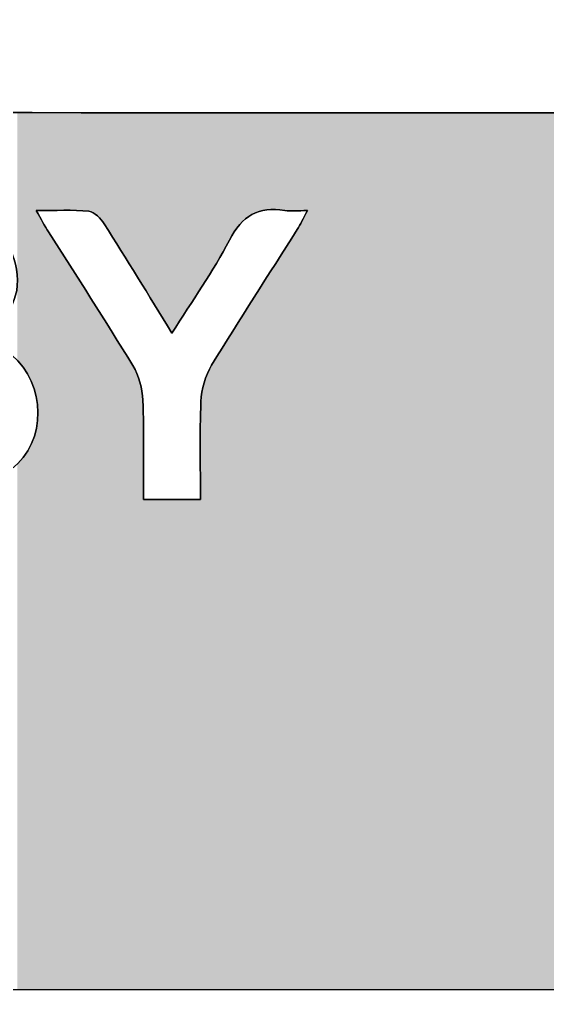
# Model space of a CAD drawing. Extents: x 0 to 338, y -185 to -55.
# Drawn here: x 312.18 to 317.4, y -76.93 to -67.35 of the extents above; entities that cross this region are included whole.
import ezdxf

# ---------------------------------------------------------------- set-up
doc = ezdxf.new("R2010")
doc.units = 0
doc.layers.add('CALQUE_1', color=7, linetype='CONTINUOUS')

# ---------------------------------------------------------------- blocks, each defined once
blk = doc.blocks.new('*U7')
at = {"layer": 'CALQUE_1', "color": 7}
for points in [[(312.1646, -70.7202), (312.1646, -68.2709), (312.203, -70.7651)], [(312.203, -70.7651), (312.1646, -68.2709), (312.203, -68.2709)], [(312.203, -70.7651), (312.203, -68.2709), (312.2198, -70.7849)], [(312.2198, -70.7849), (312.203, -68.2709), (312.2198, -68.2709)], [(312.2198, -70.7849), (312.2198, -68.2709), (312.2567, -70.8497)], [(312.2567, -70.8497), (312.2198, -68.2709), (312.2567, -68.2709)], [(312.2567, -70.8497), (312.2567, -68.2709), (312.3087, -70.9414)], [(312.3087, -70.9414), (312.2567, -68.2709), (312.3087, -68.2709)], [(312.3087, -70.9414), (312.3087, -68.2709), (312.3321, -71.0239)], [(312.3321, -71.0239), (312.3087, -68.2709), (312.3321, -68.2709)], [(312.3321, -71.0239), (312.3321, -68.2709), (312.3523, -71.0949)], [(312.3523, -71.0949), (312.3321, -68.2709), (312.3523, -68.2709)], [(312.3523, -69.2429), (312.3523, -68.2709), (312.3575, -69.2389)], [(312.3575, -69.2389), (312.3523, -68.2709), (312.3575, -68.2709)], [(312.3575, -69.2389), (312.3575, -68.2709), (312.3578, -69.2386)], [(312.3578, -69.2386), (312.3575, -68.2709), (312.3578, -68.2709)], [(312.3578, -69.2386), (312.3578, -68.2709), (312.3655, -69.2386)], [(312.3655, -69.2386), (312.3578, -68.2709), (312.3655, -68.2709)], [(312.3655, -69.2386), (312.3655, -68.2709), (312.3748, -69.2386)], [(312.3748, -69.2386), (312.3655, -68.2709), (312.3748, -68.2709)], [(312.3748, -69.2386), (312.3748, -68.2709), (312.3855, -69.2385)], [(312.3855, -69.2385), (312.3748, -68.2709), (312.3855, -68.2709)], [(312.3855, -69.2385), (312.3855, -68.2709), (312.4083, -69.2383)], [(312.4083, -69.2383), (312.3855, -68.2709), (312.4083, -68.2709)], [(312.4083, -69.2383), (312.4083, -68.2709), (312.4406, -69.2379)], [(312.4406, -69.2379), (312.4083, -68.2709), (312.4406, -68.271)], [(312.4406, -69.2379), (312.4406, -68.271), (312.4662, -69.2376)], [(312.4662, -69.2376), (312.4406, -68.271), (312.4662, -68.271)], [(312.4662, -69.2376), (312.4662, -68.271), (312.4694, -69.2375)], [(312.4694, -69.2375), (312.4662, -68.271), (312.4694, -68.271)], [(312.4694, -69.2375), (312.4694, -68.271), (312.4711, -69.2375)], [(312.4711, -69.2375), (312.4694, -68.271), (312.4711, -68.271)], [(312.4711, -69.2375), (312.4711, -68.271), (312.4737, -69.2375)], [(312.4737, -69.2375), (312.4711, -68.271), (312.4737, -68.271)], [(312.4737, -69.2375), (312.4737, -68.271), (312.4812, -69.2374)], [(312.4812, -69.2374), (312.4737, -68.271), (312.4812, -68.271)], [(312.4812, -69.2374), (312.4812, -68.271), (312.5303, -69.2371)], [(312.5303, -69.2371), (312.4812, -68.271), (312.5303, -68.271)], [(312.5303, -69.2371), (312.5303, -68.271), (312.6287, -69.2364)], [(312.6287, -69.2364), (312.5303, -68.271), (312.6287, -68.271)], [(312.6287, -69.2364), (312.6287, -68.271), (312.7177, -69.2358)], [(312.7177, -69.2358), (312.6287, -68.271), (312.7177, -68.271)], [(312.7177, -69.2358), (312.7177, -68.271), (312.833, -69.2412)], [(312.833, -69.2412), (312.7177, -68.271), (312.833, -68.271)], [(312.833, -69.2412), (312.833, -68.271), (312.8615, -69.2437)], [(312.8615, -69.2437), (312.833, -68.271), (312.8615, -68.271)], [(312.8615, -69.2437), (312.8615, -68.271), (312.8775, -69.2456)], [(312.8775, -69.2456), (312.8615, -68.271), (312.8775, -68.271)], [(312.8775, -69.2456), (312.8775, -68.271), (312.8972, -69.2515)], [(312.8972, -69.2515), (312.8775, -68.271), (312.8972, -68.271)], [(312.8972, -69.2515), (312.8972, -68.271), (312.974, -69.3085)], [(312.974, -69.3085), (312.8972, -68.271), (312.974, -68.271)], [(312.974, -69.3085), (312.974, -68.271), (313.0065, -69.3473)], [(313.0065, -69.3473), (312.974, -68.271), (313.0065, -68.271)], [(313.0065, -69.3473), (313.0065, -68.271), (313.0202, -69.3668)], [(313.0202, -69.3668), (313.0065, -68.271), (313.0202, -68.271)], [(313.0202, -69.3668), (313.0202, -68.271), (313.022, -69.3698)], [(313.022, -69.3698), (313.0202, -68.271), (313.022, -68.271)], [(313.022, -69.3698), (313.022, -68.271), (313.0265, -69.3768)], [(313.0265, -69.3768), (313.022, -68.271), (313.0265, -68.271)], [(313.0265, -69.3768), (313.0265, -68.271), (313.0459, -69.4073)], [(313.0459, -69.4073), (313.0265, -68.271), (313.0459, -68.2711)], [(313.0459, -69.4073), (313.0459, -68.2711), (313.0846, -69.4684)], [(313.0846, -69.4684), (313.0459, -68.2711), (313.0846, -68.2711)], [(313.0846, -69.4684), (313.0846, -68.2711), (313.2159, -69.6791)], [(313.2159, -69.6791), (313.0846, -68.2711), (313.2159, -68.2711)], [(313.2159, -69.6791), (313.2159, -68.2711), (313.2638, -69.756)], [(313.2638, -69.756), (313.2159, -68.2711), (313.2638, -68.2711)], [(313.2638, -69.756), (313.2638, -68.2711), (313.2877, -69.7943)], [(313.2877, -69.7943), (313.2638, -68.2711), (313.2877, -68.2711)], [(313.2877, -69.7943), (313.2877, -68.2711), (313.2996, -69.8134)], [(313.2996, -69.8134), (313.2877, -68.2711), (313.2996, -68.2711)], [(313.2996, -69.8134), (313.2996, -68.2711), (313.3065, -69.8246)], [(313.3065, -69.8246), (313.2996, -68.2711), (313.3065, -68.2711)], [(313.3065, -69.8246), (313.3065, -68.2711), (313.3264, -69.8564)], [(313.3264, -69.8564), (313.3065, -68.2711), (313.3264, -68.2711)], [(313.3264, -69.8564), (313.3264, -68.2711), (313.384, -69.9488)], [(313.384, -69.9488), (313.3264, -68.2711), (313.384, -68.2711)], [(313.384, -69.9488), (313.384, -68.2711), (313.3937, -69.9645)], [(313.3937, -69.9645), (313.384, -68.2711), (313.3937, -68.2711)], [(313.3937, -69.9645), (313.3937, -68.2711), (313.3991, -69.9732)], [(313.3991, -69.9732), (313.3937, -68.2711), (313.3991, -68.2711)], [(313.3991, -69.9732), (313.3991, -68.2711), (313.4031, -69.9797)], [(313.4031, -69.9797), (313.3991, -68.2711), (313.4031, -68.2711)], [(313.4031, -69.9797), (313.4031, -68.2711), (313.4043, -69.9817)], [(313.4043, -69.9817), (313.4031, -68.2711), (313.4043, -68.2711)], [(313.4043, -69.9817), (313.4043, -68.2711), (313.4064, -69.985)], [(313.4064, -69.985), (313.4043, -68.2711), (313.4064, -68.2711)], [(313.4064, -69.985), (313.4064, -68.2711), (313.4087, -69.9889)], [(313.4087, -69.9889), (313.4064, -68.2711), (313.4087, -68.2711)], [(313.4087, -69.9889), (313.4087, -68.2711), (313.5514, -70.2203)], [(313.5514, -70.2203), (313.4087, -68.2711), (313.5514, -68.2711)], [(313.5514, -70.2203), (313.5514, -68.2711), (313.6319, -70.3509)], [(313.6319, -70.3509), (313.5514, -68.2711), (313.6319, -68.2711)], [(313.6319, -70.3509), (313.6319, -68.2711), (313.6727, -70.417)], [(313.6727, -70.417), (313.6319, -68.2711), (313.6727, -68.2712)], [(313.6727, -70.417), (313.6727, -68.2712), (313.6825, -70.431)], [(313.6825, -70.431), (313.6727, -68.2712), (313.6825, -68.2712)], [(313.6825, -70.431), (313.6825, -68.2712), (313.6931, -70.4461)], [(313.6931, -70.4461), (313.6825, -68.2712), (313.6931, -68.2712)], [(313.6931, -70.4461), (313.6931, -68.2712), (313.7107, -70.4181)], [(313.7107, -70.4181), (313.6931, -68.2712), (313.7107, -68.2712)], [(313.7107, -70.4181), (313.7107, -68.2712), (313.9388, -70.0653)], [(313.9388, -70.0653), (313.7107, -68.2712), (313.9388, -68.2712)], [(313.9388, -70.0653), (313.9388, -68.2712), (313.9709, -70.0156)], [(313.9709, -70.0156), (313.9388, -68.2712), (313.9709, -68.2712)], [(313.9709, -70.0156), (313.9709, -68.2712), (313.9712, -70.0151)], [(313.9712, -70.0151), (313.9709, -68.2712), (313.9712, -68.2712)], [(313.9712, -70.0151), (313.9712, -68.2712), (313.9727, -70.0128)], [(313.9727, -70.0128), (313.9712, -68.2712), (313.9727, -68.2712)], [(313.9727, -70.0128), (313.9727, -68.2712), (313.9733, -70.0118)], [(313.9733, -70.0118), (313.9727, -68.2712), (313.9733, -68.2712)], [(313.9733, -70.0118), (313.9733, -68.2712), (313.9739, -70.0109)], [(313.9739, -70.0109), (313.9733, -68.2712), (313.9739, -68.2712)], [(313.9739, -70.0109), (313.9739, -68.2712), (313.9779, -70.0047)], [(313.9779, -70.0047), (313.9739, -68.2712), (313.9779, -68.2712)], [(313.9779, -70.0047), (313.9779, -68.2712), (313.9812, -69.9996)], [(313.9812, -69.9996), (313.9779, -68.2712), (313.9812, -68.2712)], [(313.9812, -69.9996), (313.9812, -68.2712), (313.9902, -69.9857)], [(313.9902, -69.9857), (313.9812, -68.2712), (313.9902, -68.2712)], [(313.9902, -69.9857), (313.9902, -68.2712), (313.9949, -69.9778)], [(313.9949, -69.9778), (313.9902, -68.2712), (313.9949, -68.2712)], [(313.9949, -69.9778), (313.9949, -68.2712), (314.0512, -69.8832)], [(314.0512, -69.8832), (313.9949, -68.2712), (314.0512, -68.2712)], [(314.0512, -69.8832), (314.0512, -68.2712), (314.071, -69.85)], [(314.071, -69.85), (314.0512, -68.2712), (314.071, -68.2712)], [(314.071, -69.85), (314.071, -68.2712), (314.0817, -69.8319)], [(314.0817, -69.8319), (314.071, -68.2712), (314.0817, -68.2712)], [(314.0817, -69.8319), (314.0817, -68.2712), (314.0864, -69.8242)], [(314.0864, -69.8242), (314.0817, -68.2712), (314.0864, -68.2712)], [(314.0864, -69.8242), (314.0864, -68.2712), (314.0984, -69.8039)], [(314.0984, -69.8039), (314.0864, -68.2712), (314.0984, -68.2712)], [(314.0984, -69.8039), (314.0984, -68.2712), (314.1226, -69.7634)], [(314.1226, -69.7634), (314.0984, -68.2712), (314.1226, -68.2712)], [(314.1226, -69.7634), (314.1226, -68.2712), (314.2439, -69.5595)], [(314.2439, -69.5595), (314.1226, -68.2712), (314.2439, -68.2712)], [(314.2439, -69.5595), (314.2439, -68.2712), (314.2695, -69.5111)], [(314.2695, -69.5111), (314.2439, -68.2712), (314.2695, -68.2712)], [(314.2695, -69.5111), (314.2695, -68.2712), (314.2923, -69.4717)], [(314.2923, -69.4717), (314.2695, -68.2712), (314.2923, -68.2712)], [(314.2923, -69.4717), (314.2923, -68.2712), (314.3181, -69.4342)], [(314.3181, -69.4342), (314.2923, -68.2712), (314.3181, -68.2713)], [(314.3181, -69.4342), (314.3181, -68.2713), (314.3405, -69.4018)], [(314.3405, -69.4018), (314.3181, -68.2713), (314.3405, -68.2713)], [(314.3405, -69.4018), (314.3405, -68.2713), (314.3927, -69.3436)], [(314.3927, -69.3436), (314.3405, -68.2713), (314.3927, -68.2713)], [(314.3927, -69.3436), (314.3927, -68.2713), (314.4497, -69.2972)], [(314.4497, -69.2972), (314.3927, -68.2713), (314.4497, -68.2713)], [(314.4497, -69.2972), (314.4497, -68.2713), (314.512, -69.2624)], [(314.512, -69.2624), (314.4497, -68.2713), (314.512, -68.2713)], [(314.512, -69.2624), (314.512, -68.2713), (314.5801, -69.2393)], [(314.5801, -69.2393), (314.512, -68.2713), (314.5801, -68.2713)], [(314.5801, -69.2393), (314.5801, -68.2713), (314.6546, -69.2279)], [(314.6546, -69.2279), (314.5801, -68.2713), (314.6546, -68.2713)], [(314.6546, -69.2279), (314.6546, -68.2713), (314.7166, -69.2281)], [(314.7166, -69.2281), (314.6546, -68.2713), (314.7166, -68.2713)], [(314.7166, -69.2281), (314.7166, -68.2713), (314.7362, -69.2281)], [(314.7362, -69.2281), (314.7166, -68.2713), (314.7362, -68.2713)], [(314.7362, -69.2281), (314.7362, -68.2713), (314.7798, -69.2325)], [(314.7798, -69.2325), (314.7362, -68.2713), (314.7798, -68.2713)], [(314.7798, -69.2325), (314.7798, -68.2713), (314.8023, -69.2359)], [(314.8023, -69.2359), (314.7798, -68.2713), (314.8023, -68.2713)], [(314.8023, -69.2359), (314.8023, -68.2713), (314.8113, -69.2373)], [(314.8113, -69.2373), (314.8023, -68.2713), (314.8113, -68.2713)], [(314.8113, -69.2373), (314.8113, -68.2713), (314.8333, -69.2399)], [(314.8333, -69.2399), (314.8113, -68.2713), (314.8333, -68.2713)], [(314.8333, -69.2399), (314.8333, -68.2713), (314.8794, -69.2416)], [(314.8794, -69.2416), (314.8333, -68.2713), (314.8794, -68.2713)], [(314.8794, -69.2416), (314.8794, -68.2713), (314.9161, -69.2406)], [(314.9161, -69.2406), (314.8794, -68.2713), (314.9161, -68.2713)], [(314.9161, -69.2406), (314.9161, -68.2713), (314.9286, -69.2403)], [(314.9286, -69.2403), (314.9161, -68.2713), (314.9286, -68.2714)], [(314.9286, -69.2403), (314.9286, -68.2714), (314.9307, -69.2402)], [(314.9307, -69.2402), (314.9286, -68.2714), (314.9307, -68.2714)], [(314.9307, -69.2402), (314.9307, -68.2714), (314.9336, -69.2401)], [(314.9336, -69.2401), (314.9307, -68.2714), (314.9336, -68.2714)], [(314.9336, -69.2401), (314.9336, -68.2714), (314.9392, -69.24)], [(314.9392, -69.24), (314.9336, -68.2714), (314.9392, -68.2714)], [(314.9392, -69.24), (314.9392, -68.2714), (314.9501, -69.2397)], [(314.9501, -69.2397), (314.9392, -68.2714), (314.9501, -68.2714)], [(314.9501, -69.2397), (314.9501, -68.2714), (314.9875, -69.2387)], [(314.9875, -69.2387), (314.9501, -68.2714), (314.9875, -68.2714)], [(314.9875, -69.2387), (314.9875, -68.2714), (314.9947, -69.2386)], [(314.9947, -69.2386), (314.9875, -68.2714), (314.9947, -68.2714)], [(314.9947, -69.2386), (314.9947, -68.2714), (315.0194, -69.2382)], [(315.0194, -69.2382), (314.9947, -68.2714), (315.0194, -68.2714)], [(315.0194, -69.2382), (315.0194, -68.2714), (315.0208, -69.2389)], [(315.0208, -69.2389), (315.0194, -68.2714), (315.0208, -68.2714)], [(315.0208, -69.2389), (315.0208, -68.2714), (315.0281, -69.2428)], [(315.0281, -69.2428), (315.0208, -68.2714), (315.0281, -68.2714)], [(315.0281, -76.9312), (315.0281, -68.2714), (319.8246, -76.9312)], [(319.8246, -76.9312), (315.0281, -68.2714), (319.8246, -68.2721)], [(312.3523, -71.0949), (312.3523, -69.2429), (312.3575, -71.1134)], [(312.3575, -71.1134), (312.3523, -69.2429), (312.3575, -69.2521)], [(312.3575, -71.1134), (312.3575, -69.2521), (312.3578, -71.1207)], [(312.3578, -71.1207), (312.3575, -69.2521), (312.3578, -69.2526)], [(312.3578, -71.1207), (312.3578, -69.2526), (312.3655, -71.2913)], [(312.3655, -71.2913), (312.3578, -69.2526), (312.3655, -69.2662)], [(312.3655, -76.9312), (312.3655, -69.2662), (312.3748, -76.9312)], [(312.3748, -76.9312), (312.3655, -69.2662), (312.3748, -69.2826)], [(315.0194, -76.9312), (314.9947, -69.3067), (315.0194, -69.2592)], [(315.0208, -76.9312), (315.0194, -69.2592), (315.0208, -69.2564)], [(315.0194, -76.9312), (315.0194, -69.2592), (315.0208, -76.9312)], [(315.0281, -76.9312), (315.0208, -69.2564), (315.0281, -69.2428)], [(315.0208, -76.9312), (315.0208, -69.2564), (315.0281, -76.9312)], [(312.3748, -76.9312), (312.3748, -69.2826), (312.3855, -76.9312)], [(312.3855, -76.9312), (312.3748, -69.2826), (312.3855, -69.3015)], [(312.3855, -76.9312), (312.3855, -69.3015), (312.4083, -76.9312)], [(312.4083, -76.9312), (312.3855, -69.3015), (312.4083, -69.3416)], [(312.4083, -76.9312), (312.4083, -69.3416), (312.4406, -76.9312)], [(312.4406, -76.9312), (312.4083, -69.3416), (312.4406, -69.3985)], [(314.9875, -76.9312), (314.9501, -69.391), (314.9875, -69.3203)], [(314.9947, -76.9312), (314.9875, -69.3203), (314.9947, -69.3067)], [(314.9875, -76.9312), (314.9875, -69.3203), (314.9947, -76.9312)], [(314.9947, -76.9312), (314.9947, -69.3067), (315.0194, -76.9312)], [(312.4406, -76.9312), (312.4406, -69.3985), (312.4662, -76.9312)], [(312.4662, -76.9312), (312.4406, -69.3985), (312.4662, -69.441)], [(312.4662, -76.9312), (312.4662, -69.441), (312.4694, -76.9312)], [(312.4694, -76.9312), (312.4662, -69.441), (312.4694, -69.4462)], [(312.4694, -76.9312), (312.4694, -69.4462), (312.4711, -76.9312)], [(312.4711, -76.9312), (312.4694, -69.4462), (312.4711, -69.4488)], [(312.4711, -76.9312), (312.4711, -69.4488), (312.4737, -76.9312)], [(312.4737, -76.9312), (312.4711, -69.4488), (312.4737, -69.4529)], [(312.4737, -76.9312), (312.4737, -69.4529), (312.4812, -76.9312)], [(312.4812, -76.9312), (312.4737, -69.4529), (312.4812, -69.4648)], [(314.9161, -76.9312), (314.8794, -69.5042), (314.9161, -69.4466)], [(314.9286, -76.9312), (314.9161, -69.4466), (314.9286, -69.427)], [(314.9161, -76.9312), (314.9161, -69.4466), (314.9286, -76.9312)], [(314.9307, -76.9312), (314.9286, -69.427), (314.9307, -69.4236)], [(314.9286, -76.9312), (314.9286, -69.427), (314.9307, -76.9312)], [(314.9336, -76.9312), (314.9307, -69.4236), (314.9336, -69.419)], [(314.9307, -76.9312), (314.9307, -69.4236), (314.9336, -76.9312)], [(314.9392, -76.9312), (314.9336, -69.419), (314.9392, -69.4098)], [(314.9336, -76.9312), (314.9336, -69.419), (314.9392, -76.9312)], [(314.9501, -76.9312), (314.9392, -69.4098), (314.9501, -69.391)], [(314.9392, -76.9312), (314.9392, -69.4098), (314.9501, -76.9312)], [(314.9501, -76.9312), (314.9501, -69.391), (314.9875, -76.9312)], [(312.4812, -76.9312), (312.4812, -69.4648), (312.5303, -76.9312)], [(312.5303, -76.9312), (312.4812, -69.4648), (312.5303, -69.542)], [(312.5303, -76.9312), (312.5303, -69.542), (312.6287, -76.9312)], [(312.6287, -76.9312), (312.5303, -69.542), (312.6287, -69.6963)], [(314.8794, -76.9312), (314.8333, -69.5765), (314.8794, -69.5042)], [(314.8794, -76.9312), (314.8794, -69.5042), (314.9161, -76.9312)], [(314.8023, -76.9312), (314.7798, -69.6605), (314.8023, -69.6251)], [(314.8113, -76.9312), (314.8023, -69.6251), (314.8113, -69.6111)], [(314.8023, -76.9312), (314.8023, -69.6251), (314.8113, -76.9312)], [(314.8333, -76.9312), (314.8113, -69.6111), (314.8333, -69.5765)], [(314.8113, -76.9312), (314.8113, -69.6111), (314.8333, -76.9312)], [(314.8333, -76.9312), (314.8333, -69.5765), (314.8794, -76.9312)], [(312.6287, -76.9312), (312.6287, -69.6963), (312.7177, -76.9312)], [(312.7177, -76.9312), (312.6287, -69.6963), (312.7177, -69.8361)], [(314.7362, -76.9312), (314.7166, -69.7595), (314.7362, -69.7289)], [(314.7798, -76.9312), (314.7362, -69.7289), (314.7798, -69.6605)], [(314.7362, -76.9312), (314.7362, -69.7289), (314.7798, -76.9312)], [(314.7798, -76.9312), (314.7798, -69.6605), (314.8023, -76.9312)], [(312.7177, -76.9312), (312.7177, -69.8361), (312.833, -76.9312)], [(312.833, -76.9312), (312.7177, -69.8361), (312.833, -70.017)], [(314.7166, -76.9312), (314.6546, -69.857), (314.7166, -69.7595)], [(314.7166, -76.9312), (314.7166, -69.7595), (314.7362, -76.9312)], [(314.6546, -76.9312), (314.5801, -69.9741), (314.6546, -69.857)], [(314.6546, -76.9312), (314.6546, -69.857), (314.7166, -76.9312)], [(312.833, -76.9312), (312.833, -70.017), (312.8615, -76.9312)], [(312.8615, -76.9312), (312.833, -70.017), (312.8615, -70.0617)], [(314.5801, -76.9312), (314.512, -70.0811), (314.5801, -69.9741)], [(314.5801, -76.9312), (314.5801, -69.9741), (314.6546, -76.9312)], [(312.8615, -76.9312), (312.8615, -70.0617), (312.8775, -76.9312)], [(312.8775, -76.9312), (312.8615, -70.0617), (312.8775, -70.0868)], [(312.8775, -76.9312), (312.8775, -70.0868), (312.8972, -76.9312)], [(312.8972, -76.9312), (312.8775, -70.0868), (312.8972, -70.1177)], [(312.8972, -76.9312), (312.8972, -70.1177), (312.974, -76.9312)], [(312.974, -76.9312), (312.8972, -70.1177), (312.974, -70.2383)], [(314.512, -76.9312), (314.4497, -70.1789), (314.512, -70.0811)], [(314.512, -76.9312), (314.512, -70.0811), (314.5801, -76.9312)], [(314.4497, -76.9312), (314.3927, -70.2685), (314.4497, -70.1789)], [(314.4497, -76.9312), (314.4497, -70.1789), (314.512, -76.9312)], [(312.974, -76.9312), (312.974, -70.2383), (313.0065, -76.9312)], [(313.0065, -76.9312), (312.974, -70.2383), (313.0065, -70.2894)], [(313.0065, -76.9312), (313.0065, -70.2894), (313.0202, -76.9312)], [(313.0202, -76.9312), (313.0065, -70.2894), (313.0202, -70.3107)], [(313.0202, -76.9312), (313.0202, -70.3107), (313.022, -76.9312)], [(313.022, -76.9312), (313.0202, -70.3107), (313.022, -70.3137)], [(313.022, -76.9312), (313.022, -70.3137), (313.0265, -76.9312)], [(313.0265, -76.9312), (313.022, -70.3137), (313.0265, -70.3208)], [(313.0265, -76.9312), (313.0265, -70.3208), (313.0459, -76.9312)], [(313.0459, -76.9312), (313.0265, -70.3208), (313.0459, -70.3519)], [(314.3927, -76.9312), (314.3405, -70.3506), (314.3927, -70.2685)], [(314.3927, -76.9312), (314.3927, -70.2685), (314.4497, -76.9312)], [(313.0459, -76.9312), (313.0459, -70.3519), (313.0846, -76.9312)], [(313.0846, -76.9312), (313.0459, -70.3519), (313.0846, -70.4138)], [(313.0846, -76.9312), (313.0846, -70.4138), (313.2159, -76.9312)], [(313.2159, -76.9312), (313.0846, -70.4138), (313.2159, -70.6241)], [(314.3181, -76.9312), (314.2923, -70.4274), (314.3181, -70.3857)], [(314.3405, -76.9312), (314.3181, -70.3857), (314.3405, -70.3506)], [(314.3181, -76.9312), (314.3181, -70.3857), (314.3405, -76.9312)], [(314.3405, -76.9312), (314.3405, -70.3506), (314.3927, -76.9312)], [(314.2439, -76.9312), (314.1226, -70.701), (314.2439, -70.5053)], [(314.2695, -76.9312), (314.2439, -70.5053), (314.2695, -70.4641)], [(314.2439, -76.9312), (314.2439, -70.5053), (314.2695, -76.9312)], [(314.2923, -76.9312), (314.2695, -70.4641), (314.2923, -70.4274)], [(314.2695, -76.9312), (314.2695, -70.4641), (314.2923, -76.9312)], [(314.2923, -76.9312), (314.2923, -70.4274), (314.3181, -76.9312)], [(313.2159, -76.9312), (313.2159, -70.6241), (313.2638, -76.9312)], [(313.2638, -76.9312), (313.2159, -70.6241), (313.2638, -70.702)], [(313.2638, -76.9312), (313.2638, -70.702), (313.2877, -76.9312)], [(313.2877, -76.9312), (313.2638, -70.702), (313.2877, -70.7411)], [(314.1226, -76.9312), (314.0984, -70.7406), (314.1226, -70.701)], [(314.1226, -76.9312), (314.1226, -70.701), (314.2439, -76.9312)], [(313.2877, -76.9312), (313.2877, -70.7411), (313.2996, -76.9312)], [(313.2996, -76.9312), (313.2877, -70.7411), (313.2996, -70.7606)], [(313.2996, -76.9312), (313.2996, -70.7606), (313.3065, -76.9312)], [(313.3065, -76.9312), (313.2996, -70.7606), (313.3065, -70.772)], [(313.3065, -76.9312), (313.3065, -70.772), (313.3264, -76.9312)], [(313.3264, -76.9312), (313.3065, -70.772), (313.3264, -70.8079)], [(314.071, -76.9312), (314.0512, -70.8259), (314.071, -70.7868)], [(314.0817, -76.9312), (314.071, -70.7868), (314.0817, -70.7681)], [(314.071, -76.9312), (314.071, -70.7868), (314.0817, -76.9312)], [(314.0864, -76.9312), (314.0817, -70.7681), (314.0864, -70.7604)], [(314.0817, -76.9312), (314.0817, -70.7681), (314.0864, -76.9312)], [(314.0984, -76.9312), (314.0864, -70.7604), (314.0984, -70.7406)], [(314.0864, -76.9312), (314.0864, -70.7604), (314.0984, -76.9312)], [(314.0984, -76.9312), (314.0984, -70.7406), (314.1226, -76.9312)], [(313.3264, -76.9312), (313.3264, -70.8079), (313.384, -76.9312)], [(313.384, -76.9312), (313.3264, -70.8079), (313.384, -70.967)], [(314.0512, -76.9312), (313.9949, -70.9965), (314.0512, -70.8259)], [(314.0512, -76.9312), (314.0512, -70.8259), (314.071, -76.9312)], [(313.384, -76.9312), (313.384, -70.967), (313.3937, -76.9312)], [(313.3937, -76.9312), (313.384, -70.967), (313.3937, -71.0207)], [(313.3937, -76.9312), (313.3937, -71.0207), (313.3991, -76.9312)], [(313.3991, -76.9312), (313.3937, -71.0207), (313.3991, -71.0505)], [(313.3991, -76.9312), (313.3991, -71.0505), (313.4031, -76.9312)], [(313.4031, -76.9312), (313.3991, -71.0505), (313.4031, -71.0918)], [(313.9812, -76.9312), (313.9779, -71.1326), (313.9812, -71.0846)], [(313.9902, -76.9312), (313.9812, -71.0846), (313.9902, -71.0267)], [(313.9812, -76.9312), (313.9812, -71.0846), (313.9902, -76.9312)], [(313.9949, -76.9312), (313.9902, -71.0267), (313.9949, -70.9965)], [(313.9902, -76.9312), (313.9902, -71.0267), (313.9949, -76.9312)], [(313.9949, -76.9312), (313.9949, -70.9965), (314.0512, -76.9312)], [(313.4031, -76.9312), (313.4031, -71.0918), (313.4043, -76.9312)], [(313.4043, -76.9312), (313.4031, -71.0918), (313.4043, -71.1147)], [(313.4043, -76.9312), (313.4043, -71.1147), (313.4064, -76.9312)], [(313.4064, -76.9312), (313.4043, -71.1147), (313.4064, -71.1715)], [(313.4064, -76.9312), (313.4064, -71.1715), (313.4087, -76.9312)], [(313.4087, -76.9312), (313.4064, -71.1715), (313.4087, -72.0916)], [(313.9779, -76.9312), (313.9739, -71.2439), (313.9779, -71.1326)], [(313.9779, -76.9312), (313.9779, -71.1326), (313.9812, -76.9312)], [(313.9739, -76.9312), (313.9733, -71.3293), (313.9739, -71.2439)], [(313.9739, -76.9312), (313.9739, -71.2439), (313.9779, -76.9312)], [(312.3523, -76.9312), (312.3321, -71.4656), (312.3523, -71.3604)], [(312.3575, -76.9312), (312.3523, -71.3604), (312.3575, -71.3332)], [(312.3523, -76.9312), (312.3523, -71.3604), (312.3575, -76.9312)], [(312.3578, -76.9312), (312.3575, -71.3332), (312.3578, -71.3314)], [(312.3575, -76.9312), (312.3575, -71.3332), (312.3578, -76.9312)], [(312.3655, -76.9312), (312.3578, -71.3314), (312.3655, -71.2913)], [(312.3578, -76.9312), (312.3578, -71.3314), (312.3655, -76.9312)], [(313.9733, -72.0372), (313.9727, -71.4195), (313.9733, -71.3293)], [(313.9733, -76.9312), (313.9733, -71.3293), (313.9739, -76.9312)], [(312.3321, -76.9312), (312.3087, -71.5155), (312.3321, -71.4656)], [(312.3321, -76.9312), (312.3321, -71.4656), (312.3523, -76.9312)], [(313.9727, -71.9215), (313.9712, -71.6421), (313.9727, -71.4195)], [(313.9727, -71.9215), (313.9727, -71.4195), (313.9733, -72.0372)], [(312.3087, -76.9312), (312.2567, -71.6265), (312.3087, -71.5155)], [(312.3087, -76.9312), (312.3087, -71.5155), (312.3321, -76.9312)], [(312.2567, -76.9312), (312.2198, -71.6762), (312.2567, -71.6265)], [(312.2567, -76.9312), (312.2567, -71.6265), (312.3087, -76.9312)], [(313.9712, -71.7356), (313.9709, -71.693), (313.9712, -71.6421)], [(313.9712, -71.7356), (313.9712, -71.6421), (313.9727, -71.9215)], [(312.203, -76.9312), (312.1646, -71.738), (312.203, -71.699)], [(312.1646, -76.9312), (312.1646, -71.738), (312.203, -76.9312)], [(312.2198, -76.9312), (312.203, -71.699), (312.2198, -71.6762)], [(312.203, -76.9312), (312.203, -71.699), (312.2198, -76.9312)], [(312.2198, -76.9312), (312.2198, -71.6762), (312.2567, -76.9312)], [(313.9733, -76.9312), (313.9727, -72.0529), (313.9733, -72.0372)], [(313.4087, -76.9312), (313.4087, -72.0916), (313.5514, -76.9312)], [(313.5514, -76.9312), (313.4087, -72.0916), (313.5514, -72.0916)], [(313.5514, -76.9312), (313.5514, -72.0916), (313.6319, -76.9312)], [(313.6319, -76.9312), (313.5514, -72.0916), (313.6319, -72.0916)], [(313.6319, -76.9312), (313.6319, -72.0916), (313.6727, -76.9312)], [(313.6727, -76.9312), (313.6319, -72.0916), (313.6727, -72.0916)], [(313.6727, -76.9312), (313.6727, -72.0916), (313.6825, -76.9312)], [(313.6825, -76.9312), (313.6727, -72.0916), (313.6825, -72.0916)], [(313.6825, -76.9312), (313.6825, -72.0916), (313.6931, -76.9312)], [(313.6931, -76.9312), (313.6825, -72.0916), (313.6931, -72.0916)], [(313.6931, -76.9312), (313.6931, -72.0916), (313.7107, -76.9312)], [(313.7107, -76.9312), (313.6931, -72.0916), (313.7107, -72.0916)], [(313.7107, -76.9312), (313.7107, -72.0916), (313.9388, -76.9312)], [(313.9388, -76.9312), (313.7107, -72.0916), (313.9388, -72.0916)], [(313.9388, -76.9312), (313.9388, -72.0916), (313.9709, -76.9312)], [(313.9709, -76.9312), (313.9388, -72.0916), (313.9709, -72.0916)], [(313.9709, -76.9312), (313.9709, -72.0916), (313.9712, -76.9312)], [(313.9712, -76.9312), (313.9709, -72.0916), (313.9712, -72.0916)], [(313.9727, -76.9312), (313.9712, -72.0916), (313.9727, -72.0529)], [(313.9712, -76.9312), (313.9712, -72.0916), (313.9727, -76.9312)], [(313.9727, -76.9312), (313.9727, -72.0529), (313.9733, -76.9312)]]:
    blk.add_solid(points, dxfattribs=at)
blk = doc.blocks.new('BLOCK_4')
at = {"layer": 'CALQUE_1'}
for points, knots in [([(337.7377, -68.2852), (337.6439, -68.2813), (337.5501, -68.2739), (337.4564, -68.2739), (327.1399, -68.2735), (316.8235, -68.2743), (306.5071, -68.2689), (306.3157, -68.2688), (306.2117, -68.333), (306.1045, -68.4837), (304.9421, -70.1185), (303.3681, -71.1357), (301.3814, -71.3847), (298.5954, -71.7339), (296.3477, -70.7326), (294.6796, -68.4649), (294.5784, -68.3273), (294.4835, -68.2617), (294.3107, -68.2697), (293.9569, -68.286), (293.6021, -68.2813), (293.2477, -68.2852), (293.2477, -63.7536), (293.2477, -59.222), (293.2477, -54.6883), (308.0777, -54.6883), (322.9077, -54.6883), (337.7377, -54.6883), (337.7377, -59.222), (337.7377, -63.7536), (337.7377, -68.2852)], [0, 0, 0, 0, 1, 1, 1, 2, 2, 2, 3, 3, 3, 4, 4, 4, 5, 5, 5, 6, 6, 6, 7, 7, 7, 8, 8, 8, 9, 9, 9, 10, 10, 10, 10]), ([(337.7377, -68.2852), (337.7377, -71.1672), (337.7377, -74.0492), (337.7377, -76.9312), (322.9077, -76.9312), (308.0777, -76.9312), (293.2477, -76.9312), (293.2477, -74.0492), (293.2477, -71.1672), (293.2477, -68.2852), (293.6021, -68.2813), (293.9569, -68.286), (294.3107, -68.2697), (294.4835, -68.2617), (294.5784, -68.3273), (294.6796, -68.4649), (296.3477, -70.7326), (298.5954, -71.7339), (301.3814, -71.3847), (303.3681, -71.1357), (304.9421, -70.1185), (306.1045, -68.4837), (306.2117, -68.333), (306.3157, -68.2688), (306.5071, -68.2689), (316.8235, -68.2743), (327.1399, -68.2735), (337.4564, -68.2739), (337.5501, -68.2739), (337.6439, -68.2813), (337.7377, -68.2852)], [0, 0, 0, 0, 1, 1, 1, 2, 2, 2, 3, 3, 3, 4, 4, 4, 5, 5, 5, 6, 6, 6, 7, 7, 7, 8, 8, 8, 9, 9, 9, 10, 10, 10, 10]), ([(311.8018, -70.4695), (312.0578, -70.315), (312.2045, -70.121), (312.1557, -69.8184), (312.1111, -69.5413), (311.9328, -69.3813), (311.6898, -69.2963), (311.2052, -69.1266), (310.7093, -69.2183), (310.2151, -69.2264), (310.2151, -70.1984), (310.2151, -71.135), (310.2151, -72.0809), (310.2791, -72.0868), (310.3283, -72.0962), (310.3773, -72.095), (310.7531, -72.0859), (311.1326, -72.103), (311.5032, -72.0534), (311.7137, -72.0253), (311.937, -71.9225), (312.1064, -71.7911), (312.4604, -71.5165), (312.4479, -70.9495), (312.1077, -70.6666), (312.0198, -70.5935), (311.9147, -70.5412), (311.8018, -70.4695)], [0, 0, 0, 0, 1, 1, 1, 2, 2, 2, 3, 3, 3, 4, 4, 4, 5, 5, 5, 6, 6, 6, 7, 7, 7, 8, 8, 8, 9, 9, 9, 9]), ([(311.8018, -70.4695), (311.9147, -70.5412), (312.0198, -70.5935), (312.1077, -70.6666), (312.4479, -70.9495), (312.4604, -71.5165), (312.1064, -71.7911), (311.937, -71.9225), (311.7137, -72.0253), (311.5032, -72.0534), (311.1326, -72.103), (310.7531, -72.0859), (310.3773, -72.095), (310.3283, -72.0962), (310.2791, -72.0868), (310.2151, -72.0809), (310.2151, -71.135), (310.2151, -70.1984), (310.2151, -69.2264), (310.7093, -69.2183), (311.2052, -69.1266), (311.6898, -69.2963), (311.9328, -69.3813), (312.1111, -69.5413), (312.1557, -69.8184), (312.2045, -70.121), (312.0578, -70.315), (311.8018, -70.4695)], [0, 0, 0, 0, 1, 1, 1, 2, 2, 2, 3, 3, 3, 4, 4, 4, 5, 5, 5, 6, 6, 6, 7, 7, 7, 8, 8, 8, 9, 9, 9, 9]), ([(313.4087, -72.0916), (313.6176, -72.0916), (313.7879, -72.0916), (313.9734, -72.0916), (313.9734, -71.7594), (313.9637, -71.4417), (313.9783, -71.1251), (313.9839, -71.0028), (314.0207, -70.8686), (314.0839, -70.7644), (314.3577, -70.3133), (314.6469, -69.8716), (314.9294, -69.4257), (314.9621, -69.3741), (314.9877, -69.318), (315.0305, -69.2381), (314.934, -69.2381), (314.8689, -69.2469), (314.8069, -69.2366), (314.5464, -69.1932), (314.3841, -69.2902), (314.2592, -69.5305), (314.0978, -69.8408), (313.8924, -70.1282), (313.6919, -70.448), (313.4576, -70.069), (313.2435, -69.7177), (313.0226, -69.3707), (312.9882, -69.3165), (312.926, -69.2504), (312.871, -69.2446), (312.7093, -69.2278), (312.5448, -69.2386), (312.3498, -69.2386), (312.4018, -69.329), (312.4342, -69.3907), (312.4714, -69.4493), (312.7501, -69.889), (313.0347, -70.325), (313.3051, -70.7697), (313.3649, -70.868), (313.3995, -70.9953), (313.4042, -71.1109), (313.4173, -71.434), (313.4087, -71.7579), (313.4087, -72.0916)], [0, 0, 0, 0, 1, 1, 1, 2, 2, 2, 3, 3, 3, 4, 4, 4, 5, 5, 5, 6, 6, 6, 7, 7, 7, 8, 8, 8, 9, 9, 9, 10, 10, 10, 11, 11, 11, 12, 12, 12, 13, 13, 13, 14, 14, 14, 15, 15, 15, 15]), ([(313.4087, -72.0916), (313.4087, -71.7579), (313.4173, -71.434), (313.4042, -71.1109), (313.3995, -70.9953), (313.3649, -70.868), (313.3051, -70.7697), (313.0347, -70.325), (312.7501, -69.889), (312.4714, -69.4493), (312.4342, -69.3907), (312.4018, -69.329), (312.3498, -69.2386), (312.5448, -69.2386), (312.7093, -69.2278), (312.871, -69.2446), (312.926, -69.2504), (312.9882, -69.3165), (313.0226, -69.3707), (313.2435, -69.7177), (313.4576, -70.069), (313.6919, -70.448), (313.8924, -70.1282), (314.0978, -69.8408), (314.2592, -69.5305), (314.3841, -69.2902), (314.5464, -69.1932), (314.8069, -69.2366), (314.8689, -69.2469), (314.934, -69.2381), (315.0305, -69.2381), (314.9877, -69.318), (314.9621, -69.3741), (314.9294, -69.4257), (314.6469, -69.8716), (314.3577, -70.3133), (314.0839, -70.7644), (314.0207, -70.8686), (313.9839, -71.0028), (313.9783, -71.1251), (313.9637, -71.4417), (313.9734, -71.7594), (313.9734, -72.0916), (313.7879, -72.0916), (313.6176, -72.0916), (313.4087, -72.0916)], [0, 0, 0, 0, 1, 1, 1, 2, 2, 2, 3, 3, 3, 4, 4, 4, 5, 5, 5, 6, 6, 6, 7, 7, 7, 8, 8, 8, 9, 9, 9, 10, 10, 10, 11, 11, 11, 12, 12, 12, 13, 13, 13, 14, 14, 14, 15, 15, 15, 15])]:
    blk.add_open_spline(points, degree=3, knots=knots, dxfattribs=at)
at = {"layer": 'CALQUE_1', "color": 7}
blk.add_blockref('*U7', (0, 0), dxfattribs=at)
blk = doc.blocks.new('BLOCK_3')
at = {"layer": 'CALQUE_1'}
blk.add_blockref('BLOCK_4', (0, 0), dxfattribs=at)
blk = doc.blocks.new('BLOCK_2')
at = {"layer": 'CALQUE_1'}
blk.add_blockref('BLOCK_3', (0, 0), dxfattribs=at)

msp = doc.modelspace()

# ---------------------------------------------------------------- block references
at = {"layer": 'CALQUE_1'}
msp.add_blockref('BLOCK_2', (0, 0), dxfattribs=at)

doc.saveas('drawing.dxf')
